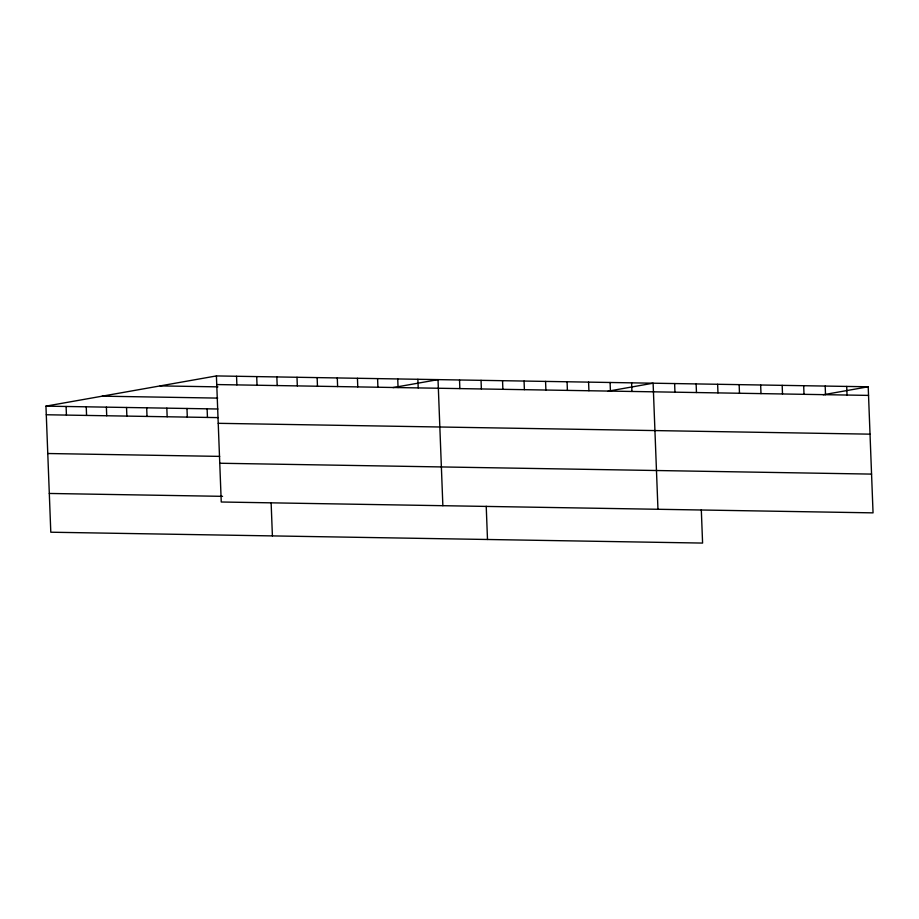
<?xml version="1.0" encoding="UTF-8"?>
<svg xmlns="http://www.w3.org/2000/svg" width="919" height="919" viewBox="0 0 919 919"><rect width="100%" height="100%" fill="white"/><g stroke="black" fill="none" stroke-linecap="round" stroke-linejoin="round"><path stroke-width="1.38" d="M701.312 509.838L702.587 543.072L50.798 532.216L45.95 406.141L216.413 375.928L868.202 386.784L873.05 512.859L221.249 502.004L216.413 375.928M393.022 387.6L438.018 379.627L442.866 505.703M608.114 391.172L653.11 383.2L657.958 509.275M823.206 394.756L868.202 386.784M216.735 384.556L868.535 395.4M160.159 385.9L217.906 386.865M102.204 396.169L217.711 398.099M45.95 406.141L217.872 409.001M46.283 414.756L218.194 417.617M218.228 423.314L870.029 434.159M47.765 453.515L219.687 456.387M219.767 463.245L871.557 474.101M49.304 493.457L222.559 496.34M846.698 386.428L847.031 395.044M825.193 386.072L825.515 394.688M803.677 385.704L804.01 394.331M782.172 385.348L782.506 393.964M760.656 384.992L760.989 393.608M739.152 384.636L739.485 393.252M717.636 384.28L717.969 392.895M696.131 383.924L696.464 392.539M674.626 383.556L674.948 392.183M631.606 382.844L631.939 391.46M610.09 382.488L610.423 391.103M588.585 382.132L588.918 390.747M567.08 381.776L567.402 390.391M545.564 381.408L545.897 390.024M524.06 381.052L524.393 389.667M502.544 380.696L502.877 389.311M486.22 506.266L487.495 539.487M481.039 380.34L481.372 388.955M459.534 379.984L459.856 388.599M417.869 379.283L418.202 387.898M397.732 378.95L398.053 387.565M377.583 378.617L377.916 387.232M357.434 378.283L357.767 386.899M337.284 377.95L337.618 386.566M317.135 377.606L317.469 386.221M296.998 377.272L297.319 385.888M276.849 376.939L277.182 385.555M271.128 502.682L272.403 535.903M256.7 376.606L257.033 385.222M236.551 376.273L236.884 384.889M207.12 408.829L207.453 417.444M186.971 408.484L187.304 417.111M166.833 408.151L167.155 416.767M146.684 407.818L147.017 416.433M126.535 407.485L126.868 416.1M106.386 407.151L106.719 415.767M86.248 406.807L86.57 415.434M66.099 406.474L66.432 415.089"/></g></svg>
